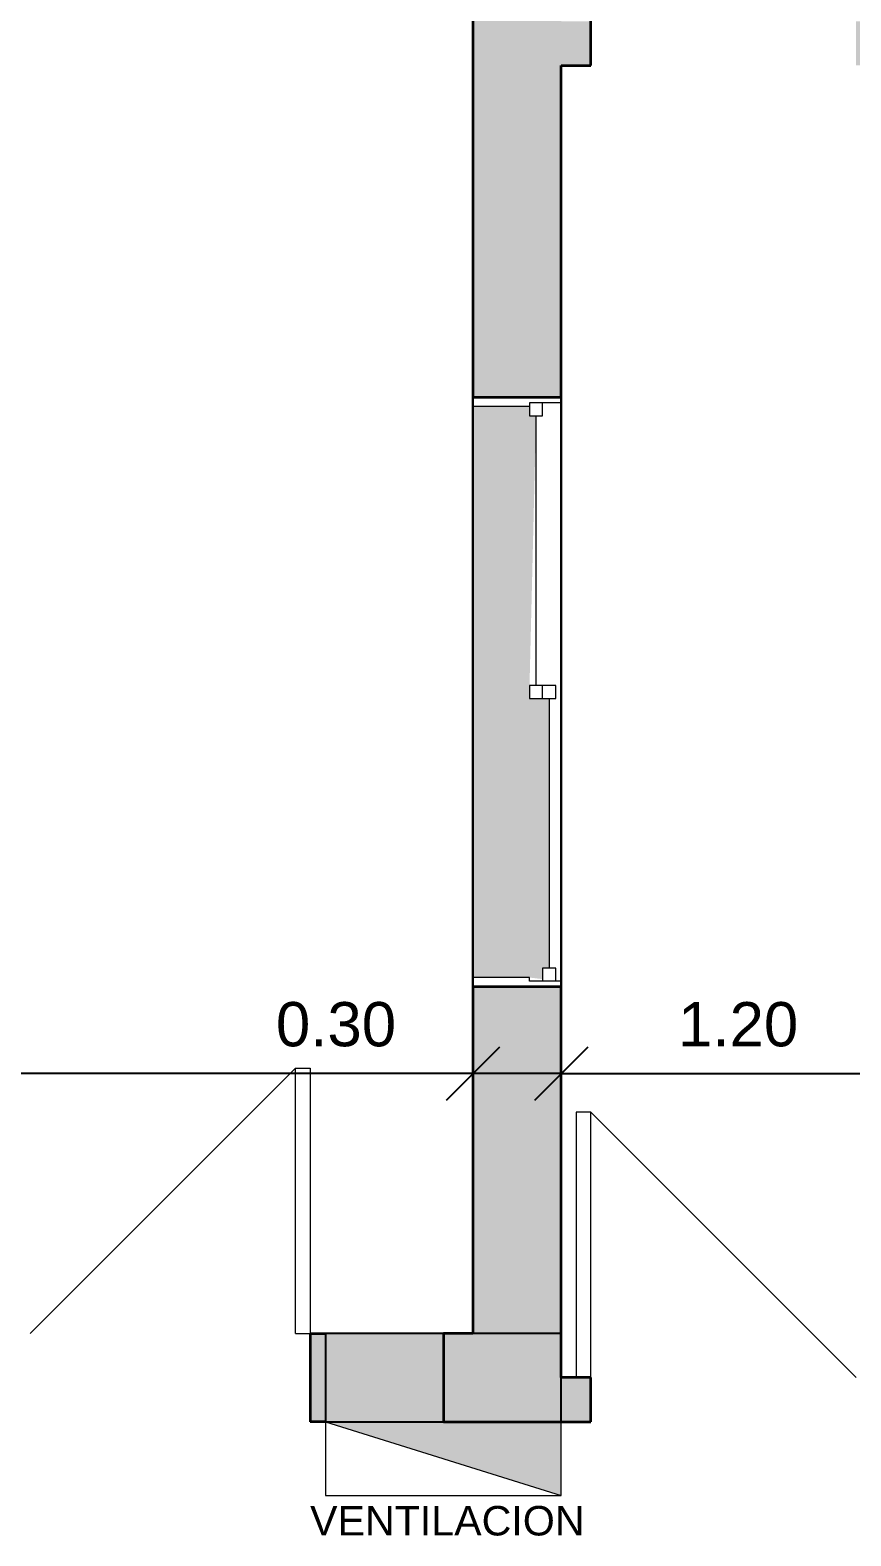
# Model space of a CAD drawing. Header units: metres. Extents: x 42 to 294, y -52 to 32.
# Drawn here: x 94.73 to 97.52, y 20.11 to 25.21 of the extents above; entities that cross this region are included whole.
import ezdxf

# ---------------------------------------------------------------- set-up
doc = ezdxf.new("R2010")
doc.units = ezdxf.units.M
doc.header["$LTSCALE"] = 0.15
doc.layers.get('0').update_dxf_attribs({"lineweight": 20})
for name, color, linetype, lineweight in [('A-DOORSYM', 1, 'Continuous', 9), ('A-GLAZIDM', 6, 'Continuous', 9), ('A-WALL', 2, 'Continuous', 30), ('VENTILACIONES', 4, 'Continuous', 9)]:
    doc.layers.add(name, color=color, linetype=linetype, lineweight=lineweight)
doc.layers.add('Hatch', color=8, linetype='Continuous')
doc.layers.add('MUROS', color=11, linetype='Continuous')
doc.styles.get("Standard").update_dxf_attribs({"font": 'arial.ttf', "height": 0.15})
doc.dimstyles.new('Cotas Pini', dxfattribs={"dimtxt": 0.15, "dimasz": 0.18, "dimexe": 0.18, "dimexo": 0.0625, "dimgap": 0.09, "dimtad": 1, "dimzin": 0, "dimdsep": 46, "dimtxsty": 'Standard', "dimblk": 'OBLIQUE', "dimcen": 0.09, "dimse1": 1, "dimse2": 1, "dimadec": 0, "dimazin": 0, "dimtfac": 1, "dimtofl": 0, "dimtmove": 0, "dimatfit": 3, "dimfxl": 1, "dimtolj": 1, "dimtzin": 0, "dimarcsym": 0})

# ---------------------------------------------------------------- blocks, each defined once
blk = doc.blocks.new('Puerta de 1 hoja - 90 x 210 cm-56-01 PBaja')
at = {"layer": 'A-DOORSYM', "lineweight": 13}
for p, q in [((0.7169, -0.975), (-0.1831, -0.075)), ((0.7169, -0.975), (-0.1831, -0.075)), ((0.7169, -0.075), (0.7169, -0.975))]:
    blk.add_line(p, q, dxfattribs=at)
blk = doc.blocks.new('Deslizante con cubrejuntas - 2000 x 1200mm-44-01 PBaja')
at = {"layer": 'A-GLAZIDM', "lineweight": 13}
for p, q in [((-1, 0.15), (-0.98095, 0.15)), ((-0.98095, 0.15), (-0.98095, 0.04205)), ((-0.022225, 0.13095), (-0.022225, 0.04205)), ((0.022225, 0.13095), (-0.022225, 0.13095)), ((0.022225, 0.04205), (0.022225, 0.13095)), ((0.022225, 0.108725), (0.9365, 0.108725)), ((0.9365, 0.13095), (0.9365, 0.0865)), ((0.98095, 0.13095), (0.9365, 0.13095)), ((0.98095, 0.15), (0.98095, 0.04205)), ((1, 0.15), (0.98095, 0.15)), ((1, -0.15), (1, 0.15)), ((-0.9365, 0.0865), (-0.98095, 0.0865)), ((-0.9365, 0.04205), (-0.9365, 0.0865)), ((-0.022225, 0.064275), (-0.9365, 0.064275)), ((0.022225, 0.0865), (-0.022225, 0.0865)), ((0.9365, 0.0865), (0.98095, 0.0865)), ((-0.98095, 0.04205), (-0.96825, 0.04205)), ((-0.96825, 0.04205), (-0.9365, 0.04205)), ((-0.96825, 0.04205), (-0.96825, -0.15)), ((-0.022225, 0.04205), (0.022225, 0.04205)), ((0.96825, 0.04205), (0.96825, -0.15)), ((0.98095, 0.04205), (0.96825, 0.04205)), ((-0.96825, -0.15), (-1, -0.15)), ((0.96825, -0.15), (1, -0.15))]:
    blk.add_line(p, q, dxfattribs=at)
blk = doc.blocks.new('_Oblique')
at = {"color": 0, "linetype": 'ByBlock', "lineweight": -2}
blk.add_line((-0.5, -0.5), (0.5, 0.5), dxfattribs=at)
blk = doc.blocks.new('*D2691')
at = {"color": 0, "lineweight": -2, "ltscale": 0.1, "transparency": 16777216}
blk.add_line((96.533, 21.6752), (97.733, 21.6752), dxfattribs=at)
at = {"layer": 'Defpoints', "color": 0, "ltscale": 0.1, "transparency": 16777216}
for p in [(96.533, 21.6752), (97.733, 21.6752), (97.733, 21.6752)]:
    blk.add_point(p, dxfattribs=at)
at = {"color": 0, "lineweight": -2, "ltscale": 0.1, "transparency": 16777216, "xscale": 0.18, "yscale": 0.18, "zscale": 0.18, "rotation": 180}
blk.add_blockref('_Oblique', (96.533, 21.6752), dxfattribs=at)
at = {"color": 0, "lineweight": -2, "ltscale": 0.1, "transparency": 16777216, "xscale": 0.18, "yscale": 0.18, "zscale": 0.18}
blk.add_blockref('_Oblique', (97.733, 21.6752), dxfattribs=at)
at = {"color": 0, "ltscale": 0.1, "transparency": 16777216, "insert": (97.133, 21.8418), "char_height": 0.15, "attachment_point": 5}
blk.add_mtext('\\A1;1.20', dxfattribs=at)
blk = doc.blocks.new('*D2654')
at = {"color": 0, "lineweight": -2, "ltscale": 0.1, "transparency": 16777216}
for p, q in [((96.233, 21.6752), (95.4839, 21.6752)), ((96.533, 21.6752), (96.233, 21.6752))]:
    blk.add_line(p, q, dxfattribs=at)
at = {"layer": 'Defpoints', "color": 0, "ltscale": 0.1, "transparency": 16777216}
for p in [(96.233, 21.6752), (96.233, 21.6752), (96.533, 21.6752)]:
    blk.add_point(p, dxfattribs=at)
at = {"color": 0, "lineweight": -2, "ltscale": 0.1, "transparency": 16777216, "xscale": 0.18, "yscale": 0.18, "zscale": 0.18, "rotation": 180}
blk.add_blockref('_Oblique', (96.233, 21.6752), dxfattribs=at)
at = {"color": 0, "lineweight": -2, "ltscale": 0.1, "transparency": 16777216, "xscale": 0.18, "yscale": 0.18, "zscale": 0.18}
blk.add_blockref('_Oblique', (96.533, 21.6752), dxfattribs=at)
at = {"color": 0, "ltscale": 0.1, "transparency": 16777216, "insert": (95.7685, 21.8419), "char_height": 0.15, "attachment_point": 5}
blk.add_mtext('\\A1;0.30', dxfattribs=at)
blk = doc.blocks.new('*D2655')
at = {"color": 0, "lineweight": -2, "ltscale": 0.1, "transparency": 16777216}
blk.add_line((96.233, 21.6752), (89.758, 21.6752), dxfattribs=at)
at = {"layer": 'Defpoints', "color": 0, "ltscale": 0.1, "transparency": 16777216}
for p in [(89.758, 21.6752), (89.758, 21.6752), (96.233, 21.6752)]:
    blk.add_point(p, dxfattribs=at)
at = {"color": 0, "lineweight": -2, "ltscale": 0.1, "transparency": 16777216, "xscale": 0.18, "yscale": 0.18, "zscale": 0.18, "rotation": 180}
blk.add_blockref('_Oblique', (89.758, 21.6752), dxfattribs=at)
at = {"color": 0, "lineweight": -2, "ltscale": 0.1, "transparency": 16777216, "xscale": 0.18, "yscale": 0.18, "zscale": 0.18}
blk.add_blockref('_Oblique', (96.233, 21.6752), dxfattribs=at)
at = {"color": 0, "ltscale": 0.1, "transparency": 16777216, "insert": (92.9955, 21.8418), "char_height": 0.15, "attachment_point": 5}
blk.add_mtext('\\A1;6.48', dxfattribs=at)
blk = doc.blocks.new('Puerta de 1 hoja - 90 x 210 cm-75-01 PBaja')
at = {"layer": 'A-DOORSYM', "lineweight": 13}
for p, q in [((0.7169, 1.05), (-0.1831, 0.15)), ((0.7169, 1.05), (-0.1831, 0.15)), ((0.7169, 0.15), (0.7169, 1.05))]:
    blk.add_line(p, q, dxfattribs=at)

msp = doc.modelspace()

# ---------------------------------------------------------------- hatches: boundary and pattern name
at = {"layer": 'Hatch', "ltscale": 0.2}
msp.add_hatch(color=256, dxfattribs=at).paths.add_polyline_path([(96.533, 20.4943), (96.533, 20.7943), (95.733, 20.7943), (95.733, 20.4943)])
at = {"layer": 'MUROS', "ltscale": 0.1}
h = msp.add_hatch(color=256, dxfattribs=at)
h.paths.add_polyline_path([(100.933, 27.9193), (97.133, 27.9193), (97.133, 27.7693), (100.933, 27.7693)])
h.paths.add_polyline_path([(96.533, 27.4693), (96.233, 27.4693), (96.233, 23.9693), (96.533, 23.9693), (96.533, 25.0943), (96.633, 25.0943), (96.633, 25.2443), (96.583, 25.2443), (96.533, 25.2443)])
h.paths.add_polyline_path([(96.4918, 22.9471), (96.4695, 22.9471), (96.4251, 22.9471), (96.4251, 22.9915), (96.4473, 23.9058), (96.4251, 23.9058), (96.4251, 23.9375), (96.233, 23.9375), (96.233, 22.001), (96.4251, 22.001), (96.4695, 21.9958), (96.4695, 22.0328), (96.4918, 22.0328)])
h.paths.add_polyline_path([(102.033, 23.3443), (101.733, 23.3443), (101.733, 22.7943), (97.883, 22.7943), (97.883, 24.1943), (97.733, 24.1943), (97.733, 21.5443), (97.883, 21.5443), (97.883, 22.6443), (101.733, 22.6443), (101.733, 22.3943), (102.033, 22.3943)])
h.paths.add_polyline_path([(102.033, 27.0193), (101.733, 27.0193), (101.733, 26.8443), (101.683, 26.8443), (101.683, 26.7443), (101.733, 26.7443), (101.733, 26.0443), (101.733, 25.2443), (100.933, 25.2443), (100.933, 26.7443), (100.983, 26.7443), (100.983, 26.8443), (100.783, 26.8443), (100.783, 26.7443), (100.833, 26.7443), (100.833, 26.0443), (100.833, 25.2443), (100.033, 25.2443), (100.033, 26.7443), (100.083, 26.7443), (100.083, 26.8443), (98.333, 26.8443), (98.333, 26.2443), (98.433, 26.2443), (98.433, 26.7443), (99.933, 26.7443), (99.933, 25.2443), (98.433, 25.2443), (98.433, 25.3443), (98.333, 25.3443), (98.333, 25.2443), (97.533, 25.2443), (97.533, 25.0943), (97.733, 25.0943), (97.733, 24.9943), (97.883, 24.9943), (97.883, 25.0443), (97.883, 25.0943), (98.733, 25.0943), (98.733, 24.1943), (98.883, 24.1943), (98.883, 24.2943), (98.833, 24.2943), (98.833, 24.9943), (98.833, 25.0943), (100.233, 25.0943), (100.233, 24.2943), (99.583, 24.2943), (99.583, 24.1943), (100.983, 24.1943), (100.983, 24.2943), (100.333, 24.2943), (100.333, 25.0943), (101.733, 25.0943), (101.733, 24.2943), (101.683, 24.2943), (101.683, 24.1943), (101.733, 24.1943), (101.733, 23.9443), (102.033, 23.9443)])
h.paths.add_polyline_path([(107.033, 20.7943), (106.533, 20.7943), (106.533, 20.4943), (107.033, 20.4943)])
h.paths.add_polyline_path([(109.033, 20.7943), (107.983, 20.7943), (107.933, 20.7943), (107.933, 20.4943), (109.033, 20.4943)])
h.paths.add_polyline_path([(112.833, 26.8693), (111.883, 26.8693), (111.883, 26.7193), (112.683, 26.7193), (112.683, 24.7693), (111.883, 24.7693), (111.883, 24.6193), (112.683, 24.6193), (112.683, 23.7193), (111.083, 23.7193), (111.083, 24.6193), (111.183, 24.6193), (111.183, 24.7693), (111.083, 24.7693), (111.083, 26.7193), (111.183, 26.7193), (111.183, 26.8693), (110.833, 26.8693), (110.833, 26.7193), (110.883, 26.7193), (110.933, 26.7193), (110.933, 24.7693), (110.833, 24.7693), (110.833, 24.6193), (110.883, 24.6193), (110.933, 24.6193), (110.933, 23.7193), (109.333, 23.7193), (109.333, 24.6193), (110.133, 24.6193), (110.133, 24.7693), (109.333, 24.7693), (109.333, 26.7193), (110.133, 26.7193), (110.133, 26.8693), (109.333, 26.8693), (109.333, 27.0193), (109.033, 27.0193), (109.033, 23.2443), (109.333, 23.2443), (109.333, 23.5693), (112.683, 23.5693), (112.683, 21.5943), (112.833, 21.5943)])
h.paths.add_polyline_path([(114.633, 27.9193), (110.133, 27.9193), (110.133, 27.7693), (114.633, 27.7693)])
h.paths.add_polyline_path([(118.808, 27.9193), (115.433, 27.9193), (115.433, 27.7693), (118.808, 27.7693)])
h.paths.add_polyline_path([(119.608, 27.3193), (119.308, 27.3193), (119.308, 27.1693), (119.608, 27.1693)])
h.paths.add_polyline_path([(109.333, 21.2443), (109.033, 21.2443), (109.033, 21.0943), (109.333, 21.0943)])
h = msp.add_hatch(color=256, dxfattribs=at)
h.paths.add_polyline_path([(96.533, 21.9693), (96.233, 21.9693), (96.233, 20.7943), (96.533, 20.7943)])
h.paths.add_polyline_path([(96.633, 20.6443), (96.583, 20.6443), (96.533, 20.6443), (96.533, 20.4943), (96.633, 20.4943)])
h.paths.add_polyline_path([(95.733, 20.7943), (95.6805, 20.7943), (95.6805, 20.4943), (95.733, 20.4943)])
at = {"layer": 'VENTILACIONES'}
msp.add_hatch(color=256, dxfattribs=at).paths.add_polyline_path([(96.533, 20.4943), (95.733, 20.4943), (96.533, 20.2443)])

# ---------------------------------------------------------------- linework, layer by layer
at = {"layer": 'A-DOORSYM', "ltscale": 0.1}
for p, q in [((95.6305, 21.6943), (95.6805, 21.6943)), ((95.6805, 21.6943), (95.6805, 20.7943)), ((96.633, 21.5443), (96.583, 21.5443)), ((96.583, 21.5443), (96.583, 20.6443)), ((95.6305, 20.7943), (95.6805, 20.7943)), ((96.183, 20.7943), (96.133, 20.7943)), ((96.583, 20.6443), (96.633, 20.6443))]:
    msp.add_line(p, q, dxfattribs=at)
at = {"layer": 'A-WALL', "lineweight": 35}
for p, q in [((96.233, 27.7693), (96.233, 23.9693)), ((96.633, 25.0943), (96.633, 25.2443)), ((96.533, 23.9693), (96.533, 25.0943)), ((96.533, 25.0943), (96.633, 25.0943)), ((96.233, 23.9693), (96.533, 23.9693)), ((96.233, 21.9693), (96.233, 20.7943)), ((96.533, 21.9693), (96.233, 21.9693)), ((96.533, 20.6443), (96.533, 21.9693)), ((95.6805, 20.7943), (95.6805, 20.4943)), ((95.6805, 20.7943), (95.733, 20.7943)), ((96.233, 20.7943), (96.133, 20.7943)), ((96.133, 20.7943), (96.133, 20.4943)), ((96.633, 20.6443), (96.533, 20.6443)), ((96.633, 20.4943), (96.633, 20.6443)), ((95.733, 20.4943), (95.6805, 20.4943)), ((96.133, 20.4943), (96.633, 20.4943))]:
    msp.add_line(p, q, dxfattribs=at)
at = {"layer": 'A-WALL'}
for p, q in [((96.233, 21.9693), (96.233, 23.9693)), ((96.533, 23.9693), (96.533, 21.9693))]:
    msp.add_line(p, q, dxfattribs=at)
at = {"layer": 'Hatch', "ltscale": 0.2}
for p, q in [((96.533, 20.7943), (95.733, 20.7943)), ((95.733, 20.7943), (95.733, 20.4943)), ((96.533, 20.4943), (96.533, 20.7943)), ((95.733, 20.4943), (96.533, 20.4943))]:
    msp.add_line(p, q, dxfattribs=at)
at = {"layer": 'VENTILACIONES'}
for p, q in [((95.733, 20.4943), (95.733, 20.2443)), ((95.733, 20.4943), (96.533, 20.2443)), ((96.533, 20.2443), (96.533, 20.4943)), ((95.733, 20.2443), (96.533, 20.2443))]:
    msp.add_line(p, q, dxfattribs=at)

# ---------------------------------------------------------------- block references
at = {"layer": 'A-DOORSYM'}
msp.add_blockref('Puerta de 1 hoja - 90 x 210 cm-75-01 PBaja', (94.9136, 20.6443), dxfattribs=at)
at = {"layer": 'A-DOORSYM', "rotation": 180}
msp.add_blockref('Puerta de 1 hoja - 90 x 210 cm-56-01 PBaja', (97.3499, 20.5693), dxfattribs=at)
msp.add_blockref('Puerta de 1 hoja - 90 x 210 cm-56-01 PBaja', (97.3499, 20.5693), dxfattribs=at)
at = {"layer": 'A-GLAZIDM', "rotation": 269.9999999999999}
msp.add_blockref('Deslizante con cubrejuntas - 2000 x 1200mm-44-01 PBaja', (96.383, 22.9693), dxfattribs=at)

# ---------------------------------------------------------------- texts
at = {"ltscale": 0.1, "insert": (95.6804, 20.209), "char_height": 0.1, "width": 2.147718, "attachment_point": 1}
msp.add_mtext('VENTILACION', dxfattribs=at)

# ---------------------------------------------------------------- dimensions: what is measured, and where the dimension line sits
at = {"ltscale": 0.1}
dim = msp.add_linear_dim(base=(89.7580456959, 21.6752265348), p1=(96.2330456959, 21.6752265348), p2=(89.7580456959, 21.6752265348), dimstyle='Cotas Pini', override={"dimtmove": 1}, dxfattribs=at)
dim.commit()
dim.dimension.update_dxf_attribs({"geometry": '*D2655', "text_midpoint": (92.9955456959, 21.841812483)})
for base, p2, picture, middle in [((96.233, 21.6752), (96.233, 21.6752), '*D2654', (95.7685, 21.8419)), ((97.733, 21.6752), (97.733, 21.6752), '*D2691', (97.133, 21.8418))]:
    dim = msp.add_linear_dim(base=base, p1=(96.533, 21.6752), p2=p2, dimstyle='Cotas Pini', dxfattribs=at)
    dim.commit()
    dim.dimension.update_dxf_attribs({"geometry": picture, "text_midpoint": middle})

doc.saveas('drawing.dxf')
